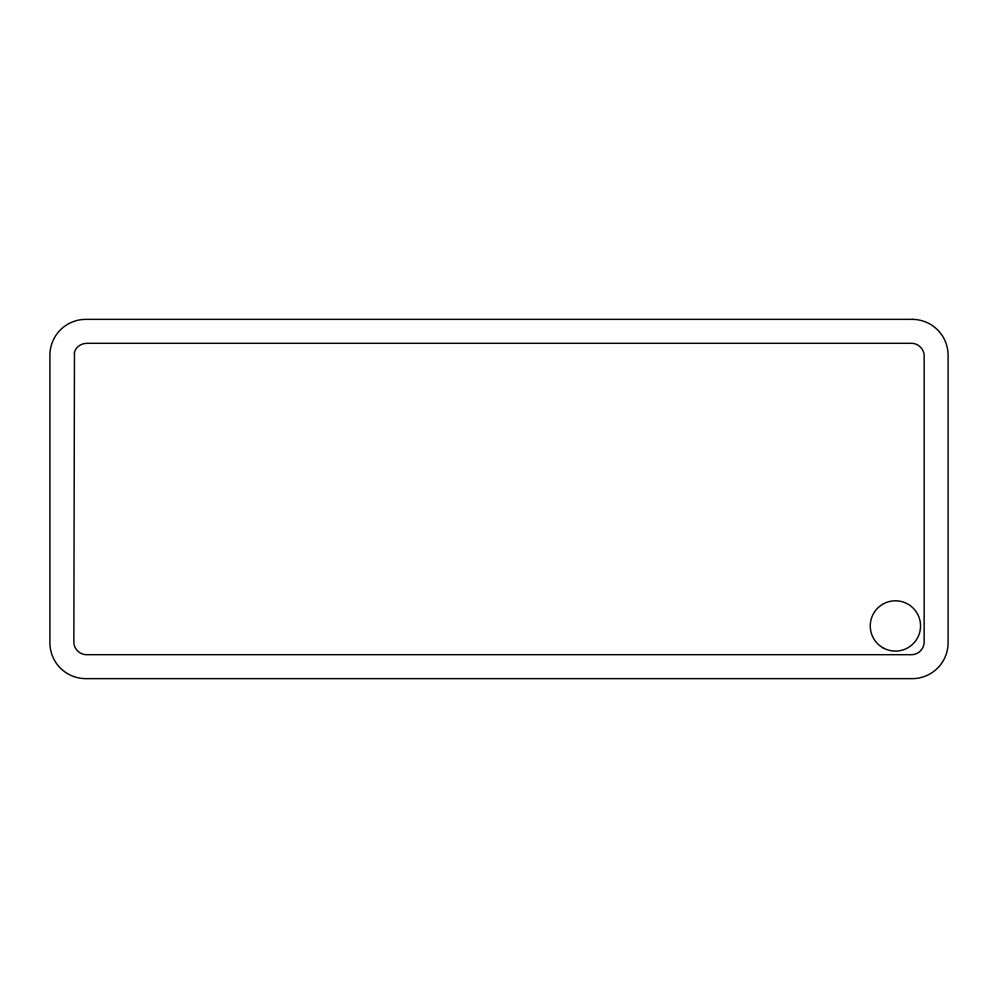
<?xml version="1.0" encoding="UTF-8"?>
<svg xmlns="http://www.w3.org/2000/svg" width="998" height="998" viewBox="0 0 998 998"><rect width="100%" height="100%" fill="white"/><g stroke="black" fill="none" stroke-linecap="round" stroke-linejoin="round"><path stroke-width="1.5" d="M74.463 352.244L73.852 641.14C73.353 648.688 79.852 655.187 87.4 654.688L910.6 654.688C918.148 655.187 924.647 648.688 924.148 641.14L924.148 356.86C924.647 349.312 918.148 342.813 910.6 343.312L87.4 343.312C81.711 343.15 75.948 346.543 74.463 352.244M912.172 319.36L85.828 319.36A35.928 35.928 0 0 0 49.9 355.288L49.9 642.712A35.928 35.928 0 0 0 85.828 678.64L912.172 678.64A35.928 35.928 0 0 0 948.1 642.712L948.1 355.288A35.928 35.928 0 0 0 912.172 319.36M882.831 647.727A25.15 25.15 0 0 0 920.555 625.946A25.15 25.15 0 0 0 882.831 604.164A25.15 25.15 0 0 0 882.831 647.727"/></g></svg>
